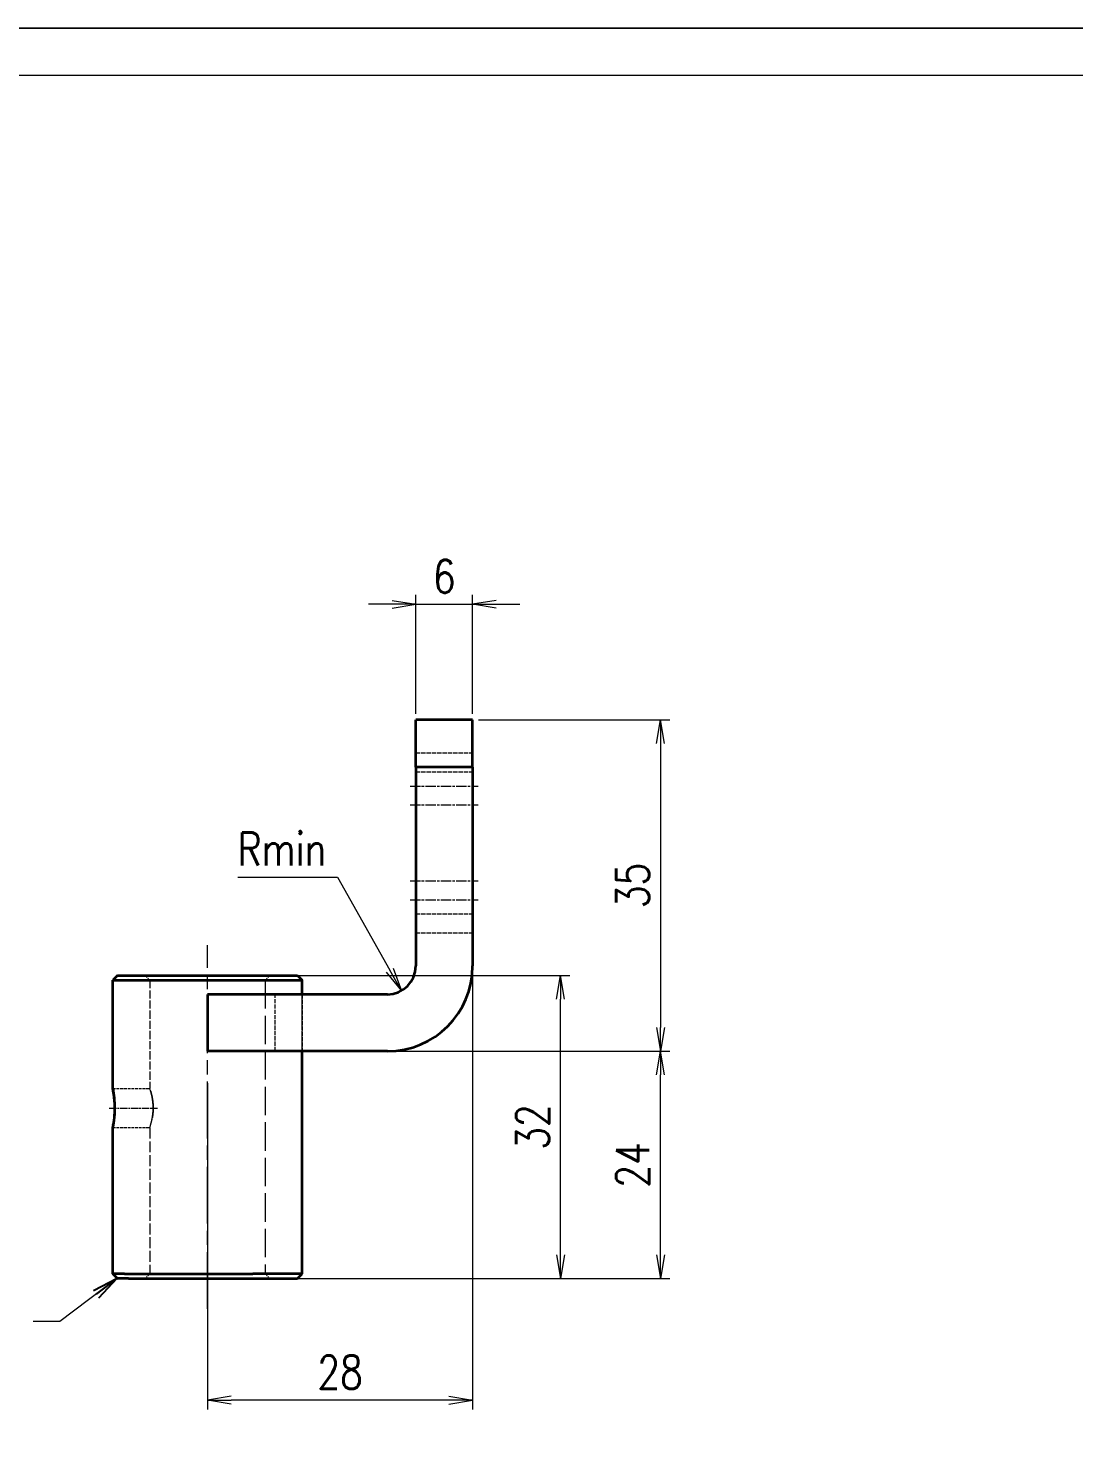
# Model space of a CAD drawing. Header units: inches. Extents: x 269 to 10986, y 1043 to 4337.
# Drawn here: x 5536.4 to 5646.9, y 2550.7 to 2699.5 of the extents above; entities that cross this region are included whole.
import ezdxf

# ---------------------------------------------------------------- set-up
doc = ezdxf.new("R2010")
doc.units = ezdxf.units.IN
doc.header["$MEASUREMENT"] = 0
doc.linetypes.add('AM_ISO02W050x2', pattern=[3.75, 3, -0.75])
doc.linetypes.add('AM_ISO08W050x2', pattern=[9, 6, -0.75, 1.5, -0.75])
for name, color, linetype, lineweight in [('中心线', 2, 'AM_ISO08W050x2', 18), ('图框', 7, 'Continuous', 18), ('标注线', 3, 'Continuous', 18), ('粗实线', 7, 'Continuous', 35), ('虚线', 1, 'AM_ISO02W050x2', 18)]:
    doc.layers.add(name, color=color, linetype=linetype, lineweight=lineweight)
doc.layers.add('打印', color=7, linetype='Continuous', lineweight=15, plot=False)
doc.layers.add('打印-禁用', color=7, linetype='Continuous', lineweight=15, plot=False)
doc.styles.add('DIM', font='romans.shx', dxfattribs={"width": 0.8, "bigfont": 'bigfont.shx'})
doc.dimstyles.new('XR 1-1', dxfattribs={"dimtxt": 3.5, "dimasz": 2.5, "dimexe": 1, "dimexo": 0.625, "dimgap": 1.2, "dimtad": 1, "dimtoh": 1, "dimdsep": 46, "dimtxsty": 'DIM', "dimblk": 'OPEN', "dimcen": 0, "dimclrd": 8, "dimclre": 8, "dimclrt": 2, "dimazin": 2, "dimtfac": 0.5, "dimtmove": 0, "dimatfit": 3, "dimldrblk": 'OPEN', "dimfxl": 0, "dimtolj": 2, "dimlwd": 18, "dimlwe": 18, "dimarcsym": 0})
doc.dimstyles.new('XR 1-1$0', dxfattribs={"dimtxt": 3.5, "dimasz": 2.5, "dimexe": 1, "dimexo": 0.625, "dimgap": 1.2, "dimtad": 1, "dimzin": 9, "dimdsep": 46, "dimtxsty": 'DIM', "dimblk": 'OPEN', "dimcen": 0, "dimclrd": 8, "dimclre": 8, "dimclrt": 2, "dimazin": 2, "dimtfac": 0.5, "dimtmove": 0, "dimatfit": 3, "dimldrblk": 'OPEN', "dimfxl": 0, "dimtolj": 2, "dimlwd": 18, "dimlwe": 18, "dimarcsym": 0})
doc.dimstyles.new('XR 1-1$4', dxfattribs={"dimtxt": 3.5, "dimasz": 2.5, "dimexe": 1, "dimexo": 0.625, "dimgap": 1.2, "dimtad": 1, "dimtoh": 1, "dimdsep": 46, "dimtxsty": 'DIM', "dimblk": 'OPEN', "dimcen": 0, "dimclrd": 8, "dimclre": 8, "dimclrt": 2, "dimazin": 2, "dimtfac": 0.5, "dimtofl": 0, "dimtmove": 0, "dimatfit": 3, "dimldrblk": 'OPEN', "dimfxl": 0, "dimtolj": 2, "dimlwd": 18, "dimlwe": 18, "dimarcsym": 0})

# ---------------------------------------------------------------- blocks, each defined once
blk = doc.blocks.new('GZDEH零件A3图框V01版')
at = {"layer": '图框', "linetype": 'Continuous'}
blk.add_line((3272.49, -1554.46), (2882.49, -1554.46), dxfattribs=at)
at = {"layer": '打印-禁用', "linetype": 'Continuous'}
blk.add_line((3277.49, -1549.46), (2857.49, -1549.46), dxfattribs=at)
blk = doc.blocks.new('DEH A3')
at = {"layer": '图框'}
blk.add_blockref('GZDEH零件A3图框V01版', (-2857.49, 1846.46), dxfattribs=at)
blk = doc.blocks.new('_Open')
at = {"color": 0, "linetype": 'ByBlock', "lineweight": -2}
for p, q in [((-1, 0.167), (0, 0)), ((-1, -0.167), (0, 0)), ((0, 0), (-1, 0))]:
    blk.add_line(p, q, dxfattribs=at)
blk = doc.blocks.new('*D394')
at = {"layer": 'Defpoints', "color": 0, "transparency": 16777216}
for p in [(5574.39, 2600.47), (5575.86, 2597.85)]:
    blk.add_point(p, dxfattribs=at)
at = {"layer": '标注线', "color": 8, "lineweight": 18, "transparency": 16777216}
for p, q in [((5558.59, 2609.86), (5569.13, 2609.86)), ((5569.13, 2609.86), (5574.63, 2600.03))]:
    blk.add_line(p, q, dxfattribs=at)
at = {"layer": '标注线', "color": 8, "lineweight": 18, "transparency": 16777216, "xscale": 2.5, "yscale": 2.5, "zscale": 2.5, "rotation": 299.2796804214005}
blk.add_blockref('_Open', (5575.86, 2597.85), dxfattribs=at)
at = {"layer": '标注线', "color": 2, "transparency": 16777216, "insert": (5563.26, 2612.81), "char_height": 3.5, "attachment_point": 5, "style": 'DIM'}
blk.add_mtext('\\A2;{\\Fromans,bigfont|c134;Rmin}', dxfattribs=at)
blk = doc.blocks.new('*D395')
at = {"layer": 'Defpoints', "color": 0, "transparency": 16777216}
for p in [(5583.39, 2638.65), (5577.39, 2626.47), (5583.39, 2626.47)]:
    blk.add_point(p, dxfattribs=at)
at = {"layer": '标注线', "color": 8, "lineweight": 18, "transparency": 16777216}
for p, q in [((5574.89, 2638.65), (5572.39, 2638.65)), ((5577.39, 2627.09), (5577.39, 2639.65)), ((5577.39, 2638.65), (5583.39, 2638.65)), ((5583.39, 2627.09), (5583.39, 2639.65)), ((5585.89, 2638.65), (5588.39, 2638.65))]:
    blk.add_line(p, q, dxfattribs=at)
at = {"layer": '标注线', "color": 8, "lineweight": 18, "transparency": 16777216, "xscale": 2.5, "yscale": 2.5, "zscale": 2.5}
blk.add_blockref('_Open', (5577.39, 2638.65), dxfattribs=at)
at = {"layer": '标注线', "color": 8, "lineweight": 18, "transparency": 16777216, "xscale": 2.5, "yscale": 2.5, "zscale": 2.5, "rotation": 180}
blk.add_blockref('_Open', (5583.39, 2638.65), dxfattribs=at)
at = {"layer": '标注线', "color": 2, "transparency": 16777216, "insert": (5580.39, 2641.6), "char_height": 3.5, "attachment_point": 5, "style": 'DIM'}
blk.add_mtext('\\A2;6', dxfattribs=at)
blk = doc.blocks.new('*D396')
at = {"layer": 'Defpoints', "color": 0, "transparency": 16777216}
for p in [(5583.39, 2626.47), (5572.41, 2591.47), (5603.23, 2591.47)]:
    blk.add_point(p, dxfattribs=at)
at = {"layer": '标注线', "color": 8, "lineweight": 18, "transparency": 16777216}
for p, q in [((5584.01, 2626.47), (5604.23, 2626.47)), ((5603.23, 2623.97), (5603.23, 2593.97)), ((5573.03, 2591.47), (5604.23, 2591.47))]:
    blk.add_line(p, q, dxfattribs=at)
at = {"layer": '标注线', "color": 8, "lineweight": 18, "transparency": 16777216, "xscale": 2.5, "yscale": 2.5, "zscale": 2.5}
for p, rotation in [((5603.23, 2626.47), 90), ((5603.23, 2591.47), 270)]:
    blk.add_blockref('_Open', p, dxfattribs=dict(at, rotation=rotation))
at = {"layer": '标注线', "color": 2, "transparency": 16777216, "insert": (5600.28, 2608.97), "char_height": 3.5, "attachment_point": 5, "rotation": 90, "style": 'DIM'}
blk.add_mtext('\\A2;35', dxfattribs=at)
blk = doc.blocks.new('*D397')
at = {"layer": 'Defpoints', "color": 0, "transparency": 16777216}
for p in [(5583.39, 2600.47), (5555.39, 2588.71), (5555.39, 2554.63)]:
    blk.add_point(p, dxfattribs=at)
at = {"layer": '标注线', "color": 8, "lineweight": 18, "transparency": 16777216}
for p, q in [((5583.39, 2599.84), (5583.39, 2553.63)), ((5555.39, 2588.09), (5555.39, 2553.63)), ((5580.89, 2554.63), (5557.89, 2554.63))]:
    blk.add_line(p, q, dxfattribs=at)
at = {"layer": '标注线', "color": 8, "lineweight": 18, "transparency": 16777216, "xscale": 2.5, "yscale": 2.5, "zscale": 2.5, "rotation": 180}
blk.add_blockref('_Open', (5555.39, 2554.63), dxfattribs=at)
at = {"layer": '标注线', "color": 8, "lineweight": 18, "transparency": 16777216, "xscale": 2.5, "yscale": 2.5, "zscale": 2.5}
blk.add_blockref('_Open', (5583.39, 2554.63), dxfattribs=at)
at = {"layer": '标注线', "color": 2, "transparency": 16777216, "insert": (5569.39, 2557.58), "char_height": 3.5, "attachment_point": 5, "style": 'DIM'}
blk.add_mtext('\\A2;28', dxfattribs=at)
blk = doc.blocks.new('*D407')
at = {"layer": 'Defpoints', "color": 0, "transparency": 16777216}
for p in [(5585.89, 2591.47), (5603.23, 2591.47), (5561.99, 2567.47)]:
    blk.add_point(p, dxfattribs=at)
at = {"layer": '标注线', "color": 8, "lineweight": 18, "transparency": 16777216}
for p, q in [((5586.51, 2591.47), (5604.23, 2591.47)), ((5603.23, 2569.97), (5603.23, 2588.97)), ((5562.61, 2567.47), (5604.23, 2567.47))]:
    blk.add_line(p, q, dxfattribs=at)
at = {"layer": '标注线', "color": 8, "lineweight": 18, "transparency": 16777216, "xscale": 2.5, "yscale": 2.5, "zscale": 2.5}
for p, rotation in [((5603.23, 2591.47), 90), ((5603.23, 2567.47), 270)]:
    blk.add_blockref('_Open', p, dxfattribs=dict(at, rotation=rotation))
at = {"layer": '标注线', "color": 2, "transparency": 16777216, "insert": (5600.28, 2579.47), "char_height": 3.5, "attachment_point": 5, "rotation": 90, "style": 'DIM'}
blk.add_mtext('\\A2;24', dxfattribs=at)
blk = doc.blocks.new('*D413')
at = {"layer": 'Defpoints', "color": 0, "transparency": 16777216}
for p in [(5562.42, 2599.47), (5592.67, 2599.47), (5572.21, 2567.47)]:
    blk.add_point(p, dxfattribs=at)
at = {"layer": '标注线', "color": 8, "lineweight": 18, "transparency": 16777216}
for p, q in [((5563.04, 2599.47), (5593.67, 2599.47)), ((5592.67, 2569.97), (5592.67, 2596.97)), ((5572.83, 2567.47), (5593.67, 2567.47))]:
    blk.add_line(p, q, dxfattribs=at)
at = {"layer": '标注线', "color": 8, "lineweight": 18, "transparency": 16777216, "xscale": 2.5, "yscale": 2.5, "zscale": 2.5}
for p, rotation in [((5592.67, 2599.47), 90), ((5592.67, 2567.47), 270)]:
    blk.add_blockref('_Open', p, dxfattribs=dict(at, rotation=rotation))
at = {"layer": '标注线', "color": 2, "transparency": 16777216, "insert": (5589.72, 2583.47), "char_height": 3.5, "attachment_point": 5, "rotation": 90, "style": 'DIM'}
blk.add_mtext('\\A2;32', dxfattribs=at)

msp = doc.modelspace()

# ---------------------------------------------------------------- linework, layer by layer
at = {"layer": '中心线', "ltscale": 0.18}
for p, q in [((5576.79, 2619.468), (5583.99, 2619.468)), ((5576.79, 2617.468), (5583.99, 2617.468)), ((5576.79, 2609.468), (5583.99, 2609.468)), ((5576.79, 2607.468), (5583.99, 2607.468))]:
    msp.add_line(p, q, dxfattribs=at)
at = {"layer": '中心线'}
msp.add_line((5555.39, 2564.267), (5555.39, 2602.668), dxfattribs=at)
at = {"layer": '中心线', "ltscale": 0.127223}
msp.add_line((5545.015, 2585.467), (5550.104, 2585.467), dxfattribs=at)
at = {"layer": '打印'}
msp.add_lwpolyline([(5273.658, 2699.472), (5693.658, 2699.472), (5693.658, 2402.472), (5273.658, 2402.472)], close=True, dxfattribs=at)
at = {"layer": '粗实线', "ltscale": 0.125}
for p, q in [((5577.39, 2621.468), (5577.39, 2626.468)), ((5583.39, 2621.468), (5583.39, 2626.468))]:
    msp.add_line(p, q, dxfattribs=at)
at = {"layer": '粗实线', "ltscale": 0.15}
for p, q in [((5583.39, 2626.468), (5577.39, 2626.468)), ((5583.39, 2621.468), (5577.39, 2621.468)), ((5555.39, 2597.468), (5555.39, 2591.468))]:
    msp.add_line(p, q, dxfattribs=at)
at = {"layer": '粗实线'}
for p, q in [((5577.39, 2621.468), (5577.39, 2600.468)), ((5583.39, 2621.468), (5583.39, 2600.468)), ((5565.39, 2567.968), (5565.39, 2591.468))]:
    msp.add_line(p, q, dxfattribs=at)
at = {"layer": '粗实线', "ltscale": 0.017678}
for p, q in [((5545.89, 2599.468), (5545.39, 2598.968)), ((5545.89, 2599.468), (5545.39, 2598.968)), ((5564.89, 2599.468), (5565.39, 2598.968)), ((5545.89, 2567.468), (5545.39, 2567.968)), ((5545.89, 2567.468), (5545.39, 2567.968)), ((5564.89, 2567.468), (5565.39, 2567.968))]:
    msp.add_line(p, q, dxfattribs=at)
at = {"layer": '粗实线', "ltscale": 0.030604}
msp.add_line((5545.39, 2598.968), (5546.614, 2598.968), dxfattribs=at)
at = {"layer": '粗实线', "ltscale": 0.285837}
msp.add_line((5545.39, 2587.534), (5545.39, 2598.968), dxfattribs=at)
msp.add_line((5545.39, 2587.534), (5545.39, 2598.968), dxfattribs=at)
at = {"layer": '粗实线', "ltscale": 0.029074}
msp.add_line((5545.89, 2599.468), (5547.053, 2599.468), dxfattribs=at)
at = {"layer": '粗实线', "ltscale": 0.339252}
for p, q in [((5546.614, 2598.968), (5560.184, 2598.968)), ((5546.614, 2567.968), (5560.184, 2567.968))]:
    msp.add_line(p, q, dxfattribs=at)
at = {"layer": '粗实线', "ltscale": 0.322289}
msp.add_line((5547.053, 2599.468), (5559.945, 2599.468), dxfattribs=at)
at = {"layer": '粗实线', "ltscale": 0.123636}
msp.add_line((5559.945, 2599.468), (5564.89, 2599.468), dxfattribs=at)
at = {"layer": '粗实线', "ltscale": 0.130144}
for p, q in [((5560.184, 2598.968), (5565.39, 2598.968)), ((5565.39, 2567.968), (5560.184, 2567.968))]:
    msp.add_line(p, q, dxfattribs=at)
at = {"layer": '粗实线', "ltscale": 0.0375}
msp.add_line((5565.39, 2597.468), (5565.39, 2598.968), dxfattribs=at)
at = {"layer": '粗实线', "ltscale": 0.475}
for p, q in [((5574.39, 2597.468), (5555.39, 2597.468)), ((5574.39, 2591.468), (5555.39, 2591.468))]:
    msp.add_line(p, q, dxfattribs=at)
at = {"layer": '粗实线', "ltscale": 0.00335}
msp.add_line((5545.414, 2587.413), (5545.439, 2587.281), dxfattribs=at)
at = {"layer": '粗实线', "ltscale": 0.001757}
msp.add_line((5545.563, 2586.388), (5545.556, 2586.458), dxfattribs=at)
msp.add_line((5545.563, 2586.388), (5545.556, 2586.458), dxfattribs=at)
at = {"layer": '粗实线', "ltscale": 0.005822}
msp.add_line((5545.439, 2583.653), (5545.479, 2583.883), dxfattribs=at)
msp.add_line((5545.439, 2583.653), (5545.479, 2583.883), dxfattribs=at)
at = {"layer": '粗实线', "ltscale": 0.385819}
msp.add_line((5545.39, 2567.968), (5545.39, 2583.4), dxfattribs=at)
msp.add_line((5545.39, 2567.968), (5545.39, 2583.4), dxfattribs=at)
at = {"layer": '粗实线', "ltscale": 0.000286569}
msp.add_line((5545.401, 2567.968), (5545.39, 2567.968), dxfattribs=at)
at = {"layer": '粗实线', "ltscale": 0.030318}
msp.add_line((5546.614, 2567.968), (5545.401, 2567.968), dxfattribs=at)
at = {"layer": '粗实线', "ltscale": 0.00027224}
msp.add_line((5545.89, 2567.468), (5545.901, 2567.468), dxfattribs=at)
at = {"layer": '粗实线', "ltscale": 0.028802}
msp.add_line((5547.053, 2567.468), (5545.901, 2567.468), dxfattribs=at)
at = {"layer": '粗实线', "ltscale": 0.445926}
msp.add_line((5547.053, 2567.468), (5564.89, 2567.468), dxfattribs=at)
at = {"layer": '粗实线'}
for centre, radius, start, end in [((5574.39, 2600.468), 3, 270, 0), ((5574.39, 2600.468), 9, 270, 0), ((5535.078, 2585.392), 10.532, 5.81096, 11.73586), ((5535.104, 2585.396), 10.505, 5.80393, 11.7439), ((5535.667, 2585.467), 9.938, 354.27784, 10.51713), ((5535.577, 2585.459), 10.029, 358.47875, 10.469), ((5535.708, 2585.471), 9.898, 354.6279, 359.68182), ((5535.708, 2585.471), 9.898, 354.6279, 359.68182), ((5535.107, 2585.538), 10.503, 348.25597, 354.19705), ((5535.107, 2585.538), 10.503, 348.25597, 354.19705), ((5535.591, 2585.481), 10.015, 354.242, 355.93612)]:
    msp.add_arc(centre, radius, start, end, dxfattribs=at)
at = {"layer": '虚线', "ltscale": 0.15}
for p, q in [((5577.39, 2622.968), (5583.39, 2622.968)), ((5583.39, 2621.468), (5577.39, 2621.468)), ((5577.39, 2620.968), (5583.39, 2620.968)), ((5577.39, 2605.968), (5583.39, 2605.968)), ((5577.39, 2603.968), (5583.39, 2603.968)), ((5562.531, 2591.468), (5562.531, 2597.468)), ((5565.39, 2591.468), (5565.39, 2597.468)), ((5565.39, 2597.468), (5565.39, 2591.468)), ((5565.39, 2597.468), (5565.39, 2591.468))]:
    msp.add_line(p, q, dxfattribs=at)
at = {"layer": '虚线', "ltscale": 0.130144}
for p, q in [((5545.39, 2598.968), (5550.596, 2598.968)), ((5545.39, 2598.968), (5550.596, 2598.968)), ((5560.184, 2598.968), (5565.39, 2598.968)), ((5550.596, 2567.968), (5545.39, 2567.968)), ((5550.596, 2567.968), (5545.39, 2567.968)), ((5565.39, 2567.968), (5560.184, 2567.968))]:
    msp.add_line(p, q, dxfattribs=at)
at = {"layer": '虚线', "ltscale": 0.339252}
for p, q in [((5546.614, 2598.968), (5560.184, 2598.968)), ((5550.596, 2598.968), (5564.166, 2598.968)), ((5550.596, 2598.968), (5564.166, 2598.968)), ((5560.184, 2567.968), (5546.614, 2567.968)), ((5564.166, 2567.968), (5550.596, 2567.968)), ((5564.166, 2567.968), (5550.596, 2567.968))]:
    msp.add_line(p, q, dxfattribs=at)
at = {"layer": '虚线', "ltscale": 0.017678}
for p, q in [((5549.29, 2598.968), (5548.79, 2599.468)), ((5549.29, 2598.968), (5548.79, 2599.468)), ((5561.49, 2598.968), (5561.99, 2599.468)), ((5561.49, 2598.968), (5561.99, 2599.468)), ((5564.89, 2599.468), (5565.39, 2598.968)), ((5561.49, 2567.968), (5561.99, 2567.468)), ((5561.49, 2567.968), (5561.99, 2567.468)), ((5564.89, 2567.468), (5565.39, 2567.968))]:
    msp.add_line(p, q, dxfattribs=at)
at = {"layer": '虚线', "ltscale": 0.079388}
for p, q in [((5549.29, 2598.968), (5552.465, 2598.968)), ((5549.29, 2598.968), (5552.465, 2598.968)), ((5558.314, 2598.968), (5561.49, 2598.968)), ((5558.314, 2598.968), (5561.49, 2598.968))]:
    msp.add_line(p, q, dxfattribs=at)
at = {"layer": '虚线', "ltscale": 0.285835}
msp.add_line((5549.29, 2598.968), (5549.29, 2587.534), dxfattribs=at)
at = {"layer": '虚线', "ltscale": 0.285834}
msp.add_line((5549.29, 2598.968), (5549.29, 2587.534), dxfattribs=at)
at = {"layer": '虚线', "ltscale": 0.206944}
for p, q in [((5550.037, 2598.968), (5558.314, 2598.968)), ((5550.037, 2598.968), (5558.314, 2598.968)), ((5552.465, 2598.968), (5560.743, 2598.968)), ((5552.465, 2598.968), (5560.743, 2598.968)), ((5550.037, 2567.968), (5558.314, 2567.968)), ((5550.037, 2567.968), (5558.314, 2567.968)), ((5552.465, 2567.968), (5560.743, 2567.968)), ((5552.465, 2567.968), (5560.743, 2567.968))]:
    msp.add_line(p, q, dxfattribs=at)
at = {"layer": '虚线'}
for p, q in [((5561.49, 2598.968), (5561.49, 2567.968)), ((5561.49, 2598.968), (5561.49, 2567.968)), ((5565.39, 2567.968), (5565.39, 2598.968))]:
    msp.add_line(p, q, dxfattribs=at)
at = {"layer": '虚线', "ltscale": 0.030604}
msp.add_line((5564.166, 2598.968), (5565.39, 2598.968), dxfattribs=at)
at = {"layer": '虚线', "ltscale": 0.097509}
for p, q in [((5545.39, 2587.534), (5549.29, 2587.534)), ((5545.39, 2587.534), (5549.29, 2587.534)), ((5545.39, 2583.4), (5549.29, 2583.4)), ((5545.39, 2583.4), (5549.29, 2583.4))]:
    msp.add_line(p, q, dxfattribs=at)
at = {"layer": '虚线', "ltscale": 0.003091}
msp.add_line((5545.39, 2587.534), (5545.414, 2587.413), dxfattribs=at)
at = {"layer": '虚线', "ltscale": 0.006441}
msp.add_line((5545.39, 2583.4), (5545.439, 2583.653), dxfattribs=at)
msp.add_line((5545.39, 2583.4), (5545.439, 2583.653), dxfattribs=at)
at = {"layer": '虚线', "ltscale": 0.385815}
msp.add_line((5549.29, 2583.4), (5549.29, 2567.968), dxfattribs=at)
msp.add_line((5549.29, 2583.4), (5549.29, 2567.968), dxfattribs=at)
at = {"layer": '虚线', "ltscale": 0.030318}
msp.add_line((5546.614, 2567.968), (5545.401, 2567.968), dxfattribs=at)
at = {"layer": '虚线', "ltscale": 0.017685}
msp.add_line((5549.29, 2567.968), (5548.79, 2567.468), dxfattribs=at)
msp.add_line((5549.29, 2567.968), (5548.79, 2567.468), dxfattribs=at)
at = {"layer": '虚线', "ltscale": 0.062541}
msp.add_line((5551.792, 2567.968), (5549.29, 2567.968), dxfattribs=at)
msp.add_line((5551.792, 2567.968), (5549.29, 2567.968), dxfattribs=at)
at = {"layer": '虚线', "ltscale": 0.016846}
msp.add_line((5551.792, 2567.968), (5552.465, 2567.968), dxfattribs=at)
msp.add_line((5551.792, 2567.968), (5552.465, 2567.968), dxfattribs=at)
at = {"layer": '虚线', "ltscale": 0.008549}
msp.add_line((5558.314, 2567.968), (5558.656, 2567.968), dxfattribs=at)
msp.add_line((5558.314, 2567.968), (5558.656, 2567.968), dxfattribs=at)
at = {"layer": '虚线', "ltscale": 0.070839}
msp.add_line((5558.656, 2567.968), (5561.49, 2567.968), dxfattribs=at)
msp.add_line((5558.656, 2567.968), (5561.49, 2567.968), dxfattribs=at)
at = {"layer": '虚线', "ltscale": 0.022122}
msp.add_line((5565.051, 2567.968), (5564.166, 2567.968), dxfattribs=at)
msp.add_line((5565.051, 2567.968), (5564.166, 2567.968), dxfattribs=at)
at = {"layer": '虚线', "ltscale": 0.008482}
msp.add_line((5565.39, 2567.968), (5565.051, 2567.968), dxfattribs=at)
at = {"layer": '虚线'}
for centre, radius, start, end in [((5542.434, 2585.201), 7.243, 9.99967, 18.79525), ((5542.434, 2585.201), 7.243, 9.99967, 18.79525), ((5535.773, 2585.467), 9.833, 359.70306, 5.37703), ((5535.773, 2585.467), 9.833, 359.70306, 5.37703), ((5535.773, 2585.468), 9.833, 355.9361, 358.39455), ((5535.386, 2585.501), 10.221, 350.8933, 354.63064), ((5535.386, 2585.501), 10.221, 350.89329, 354.63064), ((5542.442, 2585.732), 7.234, 341.20018, 350.00603), ((5542.442, 2585.732), 7.234, 341.20018, 350.00603)]:
    msp.add_arc(centre, radius, start, end, dxfattribs=at)
for points, knots in [([(5549.371, 2587.281), (5549.431, 2587.082), (5549.51, 2586.8), (5549.578, 2586.475), (5549.658, 2585.866), (5549.656, 2585.231), (5549.639, 2584.967), (5549.606, 2584.713), (5549.566, 2584.476)], [0, 0, 0, 0, 0, 0, 3.2388413, 3.2388413, 3.2388413, 5.5619422, 5.5619422, 5.5619422, 5.5619422, 5.5619422, 5.5619422]), ([(5549.371, 2587.281), (5549.431, 2587.082), (5549.51, 2586.8), (5549.578, 2586.475), (5549.658, 2585.866), (5549.656, 2585.231), (5549.639, 2584.967), (5549.606, 2584.713), (5549.566, 2584.476)], [0, 0, 0, 0, 0, 0, 3.2388413, 3.2388413, 3.2388413, 5.5619421, 5.5619421, 5.5619421, 5.5619421, 5.5619421, 5.5619421]), ([(5549.371, 2583.653), (5549.42, 2583.817), (5549.482, 2584.036), (5549.541, 2584.292), (5549.639, 2584.87), (5549.665, 2585.502), (5549.654, 2585.834), (5549.617, 2586.156), (5549.567, 2586.45), (5549.567, 2586.453), (5549.566, 2586.456), (5549.566, 2586.458)], [0, 0, 0, 0, 0, 0, 2.6626373, 2.6626373, 2.6626373, 5.5215663, 5.5215663, 5.5215663, 5.547057, 5.547057, 5.547057, 5.547057, 5.547057, 5.547057]), ([(5549.371, 2583.653), (5549.42, 2583.817), (5549.482, 2584.036), (5549.541, 2584.292), (5549.639, 2584.87), (5549.665, 2585.502), (5549.654, 2585.834), (5549.617, 2586.156), (5549.567, 2586.45), (5549.567, 2586.453), (5549.566, 2586.456), (5549.566, 2586.458)], [0, 0, 0, 0, 0, 0, 2.6626373, 2.6626373, 2.6626373, 5.5215663, 5.5215663, 5.5215663, 5.547057, 5.547057, 5.547057, 5.547057, 5.547057, 5.547057])]:
    msp.add_open_spline(points, degree=5, knots=knots, dxfattribs=at)

# ---------------------------------------------------------------- block references
at = {"layer": '图框'}
msp.add_blockref('DEH A3', (5273.658, 2402.472), dxfattribs=at)

# ---------------------------------------------------------------- dimensions: what is measured, and where the dimension line sits
at = {"layer": '标注线'}
for base, p1, p2, picture, middle in [((5583.39, 2638.654), (5577.39, 2626.468), (5583.39, 2626.468), '*D395', (5580.39, 2641.604)), ((5555.39, 2554.627), (5583.39, 2600.468), (5555.39, 2588.712), '*D397', (5569.39, 2557.577))]:
    dim = msp.add_linear_dim(base=base, p1=p1, p2=p2, dimstyle='XR 1-1$0', dxfattribs=at)
    dim.commit()
    dim.dimension.update_dxf_attribs({"geometry": picture, "text_midpoint": middle})
for base, p1, p2, picture, middle in [((5603.23, 2591.468), (5583.39, 2626.468), (5572.409, 2591.468), '*D396', (5600.28, 2608.968)), ((5592.668, 2599.468), (5572.207, 2567.468), (5562.417, 2599.468), '*D413', (5589.718, 2583.468)), ((5603.23, 2591.468), (5561.99, 2567.468), (5585.889, 2591.468), '*D407', (5600.28, 2579.468))]:
    dim = msp.add_linear_dim(base=base, p1=p1, p2=p2, angle=90, dimstyle='XR 1-1$0', dxfattribs=at)
    dim.commit()
    dim.dimension.update_dxf_attribs({"geometry": picture, "text_midpoint": middle})
dim = msp.add_radius_dim(center=(5574.39, 2600.468), mpoint=(5575.857, 2597.851), text='{\\Fromans,bigfont|c134;Rmin}', dimstyle='XR 1-1$4', override={"dimtmove": 1}, dxfattribs=at)
dim.commit()
dim.dimension.update_dxf_attribs({"geometry": '*D394', "text_midpoint": (5569.126, 2609.855), "dimtype": 164})

# ---------------------------------------------------------------- leaders
msp.add_leader([(5545.85, 2567.507), (5539.778, 2562.924), (5536.978, 2562.924)], dimstyle='XR 1-1', override={"dimasz": 2.8, "dimexe": 0.69965, "dimexo": 0.69965, "dimgap": 0.69965}, dxfattribs=at)

doc.saveas('drawing.dxf')
